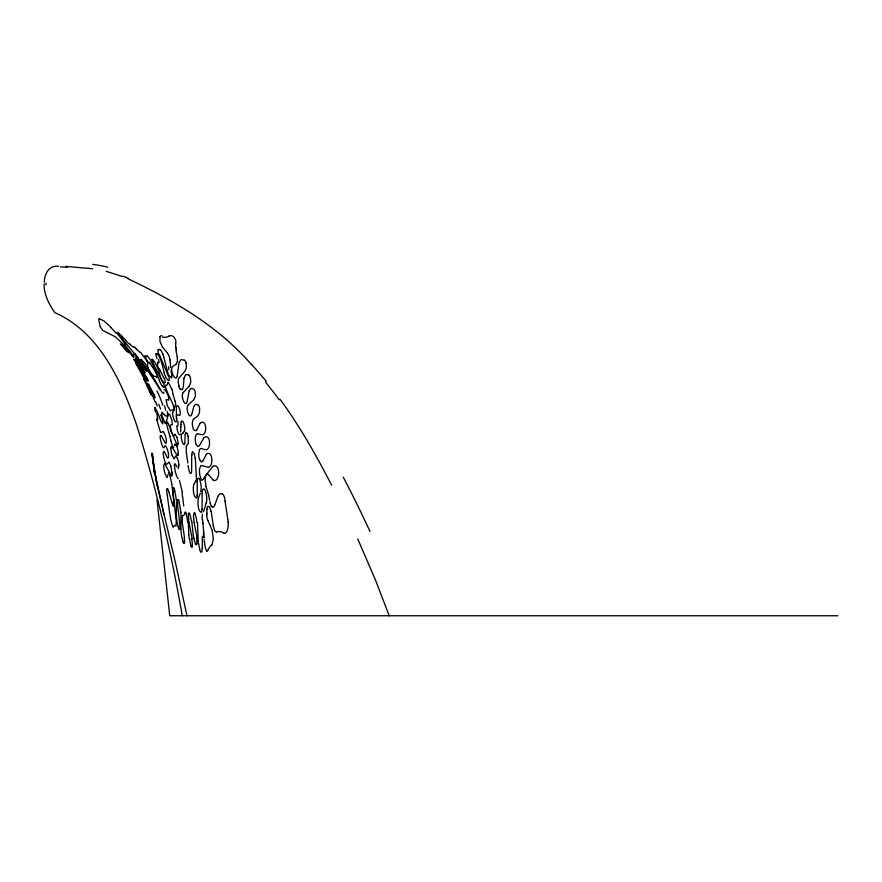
<?xml version="1.0" encoding="UTF-8"?>
<svg xmlns="http://www.w3.org/2000/svg" width="882" height="882" viewBox="0 0 882 882"><rect width="100%" height="100%" fill="white"/><g stroke="black" fill="none" stroke-linecap="round" stroke-linejoin="round"><path stroke-width="1.32" d="M195.462 460.823L196.223 474.582M191.714 455.531L191.736 454.858M197.215 494.604L197.215 482.741M176.367 406.503C178.043 402.093 181.692 413.713 179.774 415.4M180.909 528.439L180.997 513.037M197.215 482.355C197.16 480.933 197.447 476.578 199.409 478.805M202.066 508.33L202.121 493.92M176.819 425.907C176.753 428.123 178.329 436.855 180.391 434.253M176.499 501.384L176.334 514.691M170.27 362.215L170.579 367.585M176.488 419.005L176.389 407.098M178.186 443.734L177.679 445.421L176.477 443.668M191.626 470.371L191.714 455.895M202.055 508.815L202.022 509.719M202.375 548.163L202.375 547.038M185.11 434.914L184.889 442.996M197.215 495.023L197.182 495.794M202.121 493.479C202.11 491.902 202.353 487.327 204.602 489.411M174.438 465.288L175.209 471.705L176.907 476.919M181.042 422.456L180.986 424.451M202.309 536.752L202.364 546.586M191.615 470.823L191.603 471.12A5.656 3.252 75.8 0 1 191.14 473.391L190.457 473.491A3.076 1.753 75.9 0 1 189.564 472.046A13.021 6.957 75.8 0 1 188.406 467.129M180.975 424.584L180.92 426.105M185.121 434.517L185.804 432.334L187.149 433.404M180.898 426.601L180.865 427.351M44.133 283.795C43.681 294.345 49.061 304.081 54.739 312.581C99.214 332.183 121.154 380.517 136.236 423.856C155.916 486.655 171.009 550.919 182.254 615.757M180.832 427.847L180.744 429.567M181.053 422.037C183.048 417.429 185.771 429.06 184.437 430.89M183.379 386.316L184.007 378.235M180.711 430.052L180.667 430.78M175.816 342.745C176.654 339.636 173.137 334.587 169.983 335.634M183.346 386.768L182.331 389.811L180.402 389.083M180.634 431.265L180.578 431.971M177.183 375.975L179.112 362.469M184.867 443.536C183.5 447.913 180.149 437.141 181.582 434.286M176.389 421.585C175.055 424.121 172.144 415.323 172.64 412.6M177.15 376.405C175.672 382.601 169.553 370.275 172.409 366.68M175.772 343.186L175.65 345.579A47.11 37.044 17.2 0 0 175.827 347.276M44.287 282.053C44.585 274.026 48.764 265.008 58.41 266.298M184.04 377.937L185.606 374.641L188.539 374.85M187.193 401.387L189.068 391.255M206.862 509.146L206.939 508.649A6.461 5.27 66.2 0 1 207.623 506.5L209.277 506.522M187.138 401.762C185.474 407.936 180.424 396.569 182.993 392.854M167.756 383.185L167.624 383.769M163.942 392.038L163.809 392.766M147.658 364.079L147.801 363.373M147.614 364.31L147.426 365.148M206.322 502.486L206.168 503.137M191.923 413.923L193.654 406.944M175.209 405.169L174.217 408.895M184.779 513.115L183.897 515.342L182.795 515.816M191.846 414.308C189.531 420.383 185.176 408.432 188.042 405.025M168.539 414.43L165.794 422.919M189.145 390.935L190.986 388.289L193.742 389.039A6.251 5.457 33.2 0 1 195.231 391.961L195.374 396.316L193.687 399.954M192.375 546.631L191.835 547.424L190.953 546.201M168.043 474.428L167.404 476.787M179.2 362.094L181.207 359.448L184.338 360.209M158.506 349.967L159.091 349.272L160.193 349.812M203.621 511.593L206.057 503.49M200.82 491.825L201.217 487.04L200.446 481.528M193.764 406.569L195.661 404.143L198.274 405.136M196.895 543.841L196.62 544.503A1.158 0.661 77.9 0 1 195.87 544.558L195.572 544.172M174.812 444.539L174.504 445.432M214.877 504.725L218.086 496.081M188.483 513.589L188.638 513.225A1.191 0.595 77.1 0 1 189.288 513.17L189.696 513.765M198.373 498.076C197.568 501.88 197.667 512.001 201.559 512.332M214.734 505.121L214.712 505.177A6.174 5.413 64.5 0 1 213.775 506.874L213.378 507.084A1.29 1.125 65.4 0 1 212.297 507.029M200.269 493.347L198.527 497.735M208.009 549.982L208.527 548.825M172.299 424.463L172.023 420.615L170.105 415.4A2.227 0.827 69.7 0 0 168.594 413.934M159.918 336.737L160.017 341.764L162.663 347.343M205.704 475.497L212.871 466.38M175.364 456.534L174.79 457.824M203.191 460.547L206.145 454.539M196.873 429.633L199.894 423.603M218.229 495.739L220.169 493.578L222.606 494.196M173.478 526.786L173.754 526.267A11.687 3.296 78 0 1 175.551 525.694M199.453 445.465L203.907 437.748M196.697 430.041C193.103 433.514 190.777 422.169 193.555 419.193M188.329 443.414L188.175 436.303M193.742 484.427C192.783 488.121 193.18 497.448 196.774 498.043A7.74 4.829 74.7 0 0 197.105 495.827M202.97 461.021L201.339 462.036L199.806 459.754M195.793 481.076L193.952 484.119M178.572 378.632L178.109 381.752L179.002 386.195M172.85 412.137L173.302 411.255A37.739 14.366 74.8 0 0 173.622 410.615M174.757 434.418L173.71 436.061M199.31 445.741L197.833 446.579L196.289 444.363M166.125 399.667L167.282 405.577L170.281 410.792M206.333 454.219C212.551 449.302 213.951 466.126 208.439 467.228M203.147 479.257L206.972 474.02M186.3 445.994L186.245 452.014M200.082 423.272C206.311 417.892 207.832 434.231 202.221 434.793M174.978 444.109L176.72 446.248M184.217 431.243L183.445 432.301M188.098 443.789L187.568 444.517A27.055 13.362 85.7 0 1 187.348 444.826L186.521 445.752M178.814 378.268L184.492 371.719M204.062 437.505C210.677 432.974 211.437 449.588 205.804 449.886M163.622 393.372L162.112 392.38L159.499 388.014M165.055 446.016L163.931 447.45M183.236 392.534L188.924 386.415M170.281 425.256L171.009 431.298L173.335 436.336M173.754 447.45L172.497 446.027L171.031 441.187M168.694 462.411L166.919 464.23M184.812 371.41L186.378 367.761L186.135 363.13M167.139 477.526C164.857 475.652 162.354 464.538 164.714 463.689M189.255 386.096L190.81 382.149L190.391 377.65M182.695 433.161L181.979 433.845M175.672 455.895L177.447 458.453M188.296 404.761L193.29 400.285M176.036 525.937L176.246 521.317M213.025 466.225C221.029 462.785 219.927 483.457 213.201 480.161M168.771 399.866L168.396 396.316L166.025 391.2A2.051 0.783 59.2 0 0 164.228 389.69M174.162 459.059L172.321 455.531M197.766 416.05L199.486 412.787L199.608 408.19A6.505 5.755 42.6 0 0 198.34 405.092M212.022 545.01L213.323 538.737L212.077 530.214A10.738 8.886 67.2 0 0 211.9 529.696M182.32 515.738L182.331 523.004M152.046 359.393L153.766 364.85M165.629 385.214L165.629 387.65L167.337 392.225M171.45 377.694L169.311 375.886M193.786 418.994L197.447 416.293M176.047 364.299L177.436 361.245L177.216 356.714M173.831 410.516L173.997 408.002L172.663 403.526M172.707 366.46L175.816 364.453M174.956 434.12L176.951 437.252M157.393 377.573L157.062 375.048L154.659 370.363M162.751 431.772L160.976 432.29M192.607 451.86L194.503 454.186M171.803 424.771L170.788 425.102M156.246 353.671L157.228 354.013A3.484 1.896 41.1 0 1 158.087 354.906L158.639 355.689A19.36 11.168 39.9 0 1 160.535 359.536M200.964 465.476L199.508 468.937A19.426 14.674 70.1 0 0 200.126 476.313L200.545 477.68A4.377 3.44 70.4 0 0 201.504 479.687M169.741 335.7L168.848 335.954M216.465 532.32L214.635 530.578L213.246 525.518M165.331 445.763C167.9 447.924 170.005 459.18 167.459 457.99M197.414 433.724L196.091 434.606L195.418 437.119A13.858 10.551 66.7 0 0 196.091 444.407M837.9 615.757L169.741 615.757L156.963 499.598M168.484 399.932L166.544 399.634M169.035 462.124L170.865 466.049M65.654 266.397L92.687 268.745M163.402 447.869C162.145 446.733 158.341 434.054 161.152 435.521M201.107 448.42L199.608 449.401L198.891 452.422A15.248 12.094 67.7 0 0 199.597 459.809M207.766 467.107L201.537 465.553M165.232 423.68L161.671 414.749M201.14 434.594L197.822 433.823M107.417 332.801L115.509 336.902L124.108 345.049M107.064 332.723L102.72 330.386L100.195 326.671M179.377 415.389L177.425 414.705M99.798 318.975L104.407 321.136M106.204 271.314L122.73 276.628M204.789 449.611L201.449 448.541M166.422 464.505C164.791 463.348 161.285 449.203 164.493 451.926M127.923 278.745C173.247 300.211 217.7 325.778 251.006 364.09M163.159 431.673C165.54 433.922 167.789 443.811 165.518 443.392M134.13 347.023L134.979 347.662M223.675 532.96L223.3 532.739A8.114 7.078 53.3 0 0 217.115 531.89M156.842 377.32L156.731 377.253A9.834 3.021 52.2 0 0 154.24 376.272M178.23 468.562L178.87 465.178M212.297 507.018L211.493 506.18M134.174 356.824L133.601 356.427M140.47 352.194L147.283 361.388M123.017 345.049L120.261 343.914L126.578 351.102M147.492 356.35L146.478 355.744L146.258 356.372M165.143 415.455L163.887 414.286M160.491 432.235L156.853 420.108M136.71 349.283L135.409 348.07M118.629 333.253L117.108 332.227L125.068 342.271M130.183 344.366L129.985 344.178A4.465 1.025 45.7 0 0 129.467 343.704M162.189 412.644L163.743 414.143M119.07 333.661L120.911 335.436M206.697 550.853L206.046 549.905A18.279 12.249 74.2 0 1 204.613 541.857M135.343 357.761L141.793 366.438L145.122 373.009L144.042 372.006M121.661 336.174L125.751 340.287M132.432 355.391L128.188 350.022M139.885 367.022L138.661 365.699M125.288 342.514L141.032 361.785M212.871 479.797L208.78 474.968M140.161 367.331L146.401 377.198M124.373 345.358L126.435 347.828M177.348 455.63L178.164 455.454L178.186 452.642M127.229 349.118L128.662 350.871M133.204 354.498L133.91 355.347M162.938 347.673L167.337 352.976M117.802 334.124L118.254 334.686M146.169 381.189L144.604 379.172M118.464 334.94L125.652 344.619M141.164 361.962L141.66 362.612M133.579 359.128L134.086 359.779M167.624 353.329L167.734 353.484A15.501 10.672 32.5 0 1 169.818 359.823M134.296 360.054L136.401 362.877M152.564 375.048L151.969 374.255M136.908 359.139L143.413 368.059M185.661 512.42L186.323 513.688M130.514 353.296L133.513 357.364M150.116 392.733L150.767 393.615M135.53 360.132L137.702 363.086M147.956 383.494L148.826 384.695M178.175 478.694L177.525 477.79M163.148 381.465L163.534 381.972A1.389 0.595 56.2 0 0 164.68 382.821M145.773 367.893L156.864 384.398M279.947 399.16C299.825 426.182 316.307 455.498 331.665 485.254M145.618 367.684L145.254 367.155M138.551 364.255L141.627 368.643M136.997 364.784L135.894 363.56L144.273 378.698M143.788 368.588L146.445 371.102M148.981 384.916L153.964 394.53M151.131 394.111L152.873 396.668M142.465 369.856L141.815 368.919M162.343 385.776L163.049 386.713A1.466 0.573 58.9 0 0 164.019 387.341M149.962 363.351L154.416 369.988M149.907 392.446L143.909 379.095L147.085 384.001M149.786 363.086L149.29 362.348M177.194 455.421L172.166 447.339M145.144 363.803L141.032 359.117A3.881 0.959 51 0 0 141.318 360.418M179.498 480.447L182.1 491.274M173.148 505.706L173.368 505.981A2.084 0.617 81.1 0 0 173.908 505.529L173.986 504.802A9.559 2.966 80.6 0 0 173.864 501.461L173.71 500.193M145.321 364.057L159.333 387.705M177.017 466.876L175.529 464.538M138.805 367.496L139.444 368.489M139.687 368.874L144.946 377.154M157.04 384.673L159.896 389.646M145.155 377.485L147.878 381.178L147.823 380.385M166.687 378.532L167.437 379.646A1.312 0.673 53.1 0 0 168.627 380.55M173.853 488.055C172.233 486.666 172.916 490.833 172.993 492.068M165.254 442.973L161.362 435.928M153.887 365.071L162.641 381.884M170.976 475.189L164.967 464.175M195.418 513.842L194.933 513.081A1.268 0.728 75 0 0 194.095 512.806L193.456 516.268L194.117 522.453M147.25 384.32L151.671 393.008M151.737 362.293L152.134 363.075M159.973 370.109L163.192 376.669M159.763 369.701L159.355 368.841M167.503 392.545L172.486 403.14M167.238 457.549L164.68 452.312M151.836 393.361L154.626 397.958L154.78 397.363M152.233 363.285L159.399 380.01M162.729 382.093L163.049 382.788M163.357 377.033L163.688 377.783M160.259 356.89L167.745 374.398M357.739 538.946L375.908 581.051L389.194 615.757M160.138 356.637L159.245 354.366M211.669 529.178L208.339 521.394M155.519 401.729L156.147 403.228M160.998 415.378L160.767 414.838M168.363 424.022L176.389 443.459M161.097 415.609L161.439 416.469M159.752 380.87L159.488 380.241M162.872 354.189L163.721 356.725M160.634 359.558L161.296 361.444M208.196 521.042L207.931 520.303M160.811 420.846L162.652 423.966L162.927 421.839A8.655 2.536 73.2 0 0 161.384 416.569M157.349 411.872L154.901 407.363L155.122 409.954M157.349 366.758L157.602 367.463M157.492 412.214L160.711 420.571M167.834 374.618L168.418 376.371M157.216 406.007L156.312 403.68M206.19 487.107L208.196 493.6A76.844 64.188 65.8 0 1 208.758 495.452M167.734 372.303L167.183 370.451M157.724 367.827L159.851 374.574M206.002 486.555L205.903 486.258A13.439 11.223 66.3 0 1 205.771 485.806L205.528 484.813M167.789 428.939L169.432 434.451M167.624 428.409L166.444 423.162L166.974 421.673A4.41 1.378 72.5 0 1 168.054 423.514M199.564 549.288L200.104 550.809A2.999 1.896 76.6 0 0 201.019 552.264L201.647 552.066A9.581 6.108 76.4 0 0 202.11 548.174M182.916 541.603L182.618 540.589M171.67 388.267L172.001 389.458M156.357 356.593L156.974 358.798M168.958 492.079L168.826 491.649A8.236 1.973 80.7 0 0 167.569 488.628M179.366 502.255L179.222 501.781A5.755 2.128 79.1 0 0 178.296 499.433L177.425 499.653L177.536 504.173M164.361 373.185L164.195 372.568M174.746 400.208L173.644 396.261M169.079 492.487L171.968 502.497M174.934 490.987L174.79 490.502A6.505 2.073 79.7 0 0 173.853 488.033M172.089 502.927L172.21 503.335A7.596 2.26 81.5 0 0 173.137 505.805M161.395 361.807L164.118 372.259M174.834 400.527L175.088 401.519M156.235 356.185L156.125 355.755A6.593 3.396 40.6 0 1 156.037 353.528M227.832 519.509L225.064 501.219M205.771 492.123L205.914 492.652A19.459 15.876 67.2 0 1 206.465 502.542M210.258 503.126L209.96 501.781M173.291 394.927L172.089 389.855M163.82 357.111L167.084 370.076M177.117 356.317L175.926 350.099M169.961 436.502L170.943 440.768M155.21 410.317L155.342 410.88M227.964 520.038L228.306 521.935M208.659 495.475L209.707 500.403M155.364 410.946L155.673 412.346M157.216 485.254L175.739 563.951L186.973 615.757M164.008 514.934L153.964 468.562L157.095 485.254L151.847 453.172L154.515 473.81M211.14 511.163L211.316 512.155M171.527 373.483L170.998 370.561M194.194 522.861L196.454 534.305M189.123 523.147L191.78 536.752M186.356 452.587L187.833 462.973M189.035 522.684L188.539 519.476M100.074 326.086L98.652 319.516M171.593 373.781L171.792 375.181M193.709 538.152L193.235 534.889M196.598 535.065L196.995 537.965M191.934 537.612L192.155 538.946M167.337 495.464L169.664 513.17M167.304 495.243L167.194 494.526A8.622 2.029 81.1 0 1 166.72 489.554M191.67 520.634L191.89 522.21M157.657 361.984L157.9 364.079M188.219 467.008L188.031 465.431M182.398 523.39L184.239 535.771M211.415 512.795L213.19 525.132M173.578 499.256L171.88 484.45M170.149 359.911L170.281 361.587M202.816 522.155L203.003 523.61M189.211 538.527L189.145 538.009A23.406 11.003 79 0 1 188.957 536.19L188.88 535.098M184.371 536.73L184.459 537.491M202.783 521.912L202.573 519.696M203.014 523.699L204.051 536.962M176.676 417.947L176.918 420.681M177.569 504.449L179.818 524.062M154.13 468.706L152.321 453.315L154.471 472.906M198.428 543.499L198.207 540.699M173.026 492.365L176.146 520.325M191.967 522.905L193.191 534.481M156.709 418.553L156.82 419.678M195.33 458.265L195.451 460.492M206.884 514.934L206.752 513.291M188.23 522.662L188.34 524.14M179.884 524.768L179.961 529.123L179.156 529.575A7.155 2.503 81.1 0 1 178.12 526.565M171.825 483.788L169.454 473.656A4.542 1.257 80.3 0 0 169.168 473.182A2.811 0.772 80.9 0 0 168.385 473.116M167.393 411.519L167.459 414.297A6.946 2.249 73.1 0 1 165.673 416.017M197.436 522.409L197.513 523.478M196.289 475.255L196.366 476.622M172.001 472.256L172.1 474.02M182.453 496.555L182.122 491.759M204.227 541.757L204.117 539.608M225.053 501.009L224.844 499.102A9.57 8.787 57 0 0 222.782 494.063M175.716 347.828L175.683 347.265M188.362 524.437L188.869 534.679M197.546 524.029L198.185 540.192M180.975 511.858L180.997 512.64M204.062 537.314L204.073 537.921M180.909 528.924L180.931 529.74A19.316 7.188 80.5 0 0 182.695 540.512M183.754 506.059A87.494 36.757 78.8 0 1 182.684 496.643M174.393 465.244A2.194 0.794 79.5 0 1 175.397 464.097M177.525 458.386A12.91 5.535 78.2 0 1 178.947 465.2M172.21 455.707A10.926 3.782 79.2 0 1 170.81 448.299M170.965 448.056A2.536 0.838 78.7 0 1 172.045 446.92M176.775 446.193A11.786 5.171 76.8 0 1 178.241 452.664M169.487 434.429A54.827 25.391 76.8 0 1 170.028 436.48M176.819 437.362A10.507 4.631 75.2 0 1 178.065 443.657M161.847 414.805A2.955 0.728 72.6 0 1 161.803 412.225M164.647 405.819A26.471 10.474 66.2 0 1 165.64 410.328M156.941 390.958A45.864 22.689 61.9 0 1 162.806 405.411M145.155 367.066A13.087 2.679 53.5 0 1 141.175 360.308M170.634 410.67A12.524 4.961 63.8 0 1 173.004 410.02M167.481 383.736A6.24 2.811 58.7 0 1 166.036 385.379M167.845 382.876A1.885 0.915 53.4 0 1 168.605 382.468M168.782 383.295A9.934 5.049 53.9 0 1 171.02 388.036M173.5 396.15A60.34 16.835 67.3 0 1 173.148 394.805M175.286 401.575A7.839 4.234 59.8 0 1 175.573 404.629M174.272 408.994A45.191 17.397 74.2 0 1 173.82 410.24M176.676 415.113A1.532 0.728 66.2 0 1 177.061 414.584M176.411 416.866A5.832 2.756 66.9 0 1 176.499 414.904M177.977 421.331A24.487 12.767 66.1 0 1 177.767 425.973M183.467 432.643A32.722 14.796 85.8 0 1 182.806 433.36M187.05 433.47A7.376 4.377 69.8 0 1 187.998 436.292M191.923 454.914A6.637 4.156 72.7 0 1 192.485 451.716M194.327 454.23A14.862 10.341 70.8 0 1 195.109 458.232M196.3 476.622A8.644 5.733 73.1 0 1 196.102 480.866M199.354 478.838A7.519 5.38 70.5 0 1 200.313 481.539M201.912 509.752A9.493 6.417 73.7 0 1 201.537 512.31M204.58 489.422A7.365 5.832 67.3 0 1 205.638 492.134M202.309 519.674A16.383 11.764 70.7 0 1 202.441 514.162M207.821 550.335A1.918 1.367 74.4 0 1 206.752 551.25M208.736 548.957A10.893 8.666 60.8 0 1 211.437 545.142M207.689 520.358A20.418 16.262 68.9 0 1 206.73 514.912M206.972 513.313A22.767 17.916 68.9 0 1 207.027 509.201M209.266 506.533A11.598 9.592 65.3 0 1 210.831 511.163M223.83 533.158A2.106 1.929 61 0 0 226.123 532.32L226.861 531.46A16.912 15.468 60.2 0 0 227.997 521.968M211.371 506.246A10.606 9.195 64.6 0 1 210.225 503.214M205.881 484.736A16.251 13.506 66.5 0 1 205.671 475.486M206.961 473.855A2.128 1.819 61.9 0 1 208.505 474.692M202.992 479.521A1.654 1.301 71 0 1 201.482 479.951M188.627 374.773A5.854 5.016 25.4 0 1 190.347 377.65M180.171 389.183A7.475 4.972 50.3 0 1 178.881 386.173M184.415 360.154A6.88 5.821 16.1 0 1 186.091 363.13M176.356 350.121A56.955 43.769 24.2 0 1 176.091 347.872M168.958 336.351A11.885 10.661 48.7 0 1 162.321 337.078M160.171 336.781A1.985 1.345 23.6 0 1 161.803 335.711M168.87 369.801A79.512 48.345 44.9 0 1 168.561 366.78M171.869 375.214A8.555 5.105 47.2 0 1 171.659 377.849M169.013 375.886A15.148 7.762 50.4 0 1 167.536 372.325M160.436 349.735A12.116 7.706 35 0 1 162.773 354.167M158.573 354.145A15.567 8.897 36.8 0 1 157.966 349.691M168.749 376.438A12.205 6.99 47.3 0 1 169.245 380.241M166.477 378.543A15.115 6.88 52.8 0 1 164.273 373.174M158.528 359.437A49.601 25.38 42.1 0 1 159.047 362.656M158.584 368.61A13.638 6.262 47.2 0 1 157.239 364.156M164.008 377.816A11.885 6.009 50.5 0 1 165.243 382.534M162.762 381.619A11.62 4.564 55.3 0 1 159.885 375.335M156.952 366.614A14.487 6.725 46.9 0 0 153.479 360.495L153.148 360.021A1.499 0.628 46.7 0 0 152.002 359.316M163.269 382.821A10.242 4.719 54.1 0 1 164.482 387.099M161.979 385.996A11.179 3.892 57.8 0 1 159.311 380.627M147.592 356.284A13.285 5.733 46.2 0 1 151.55 362.226M148.209 362.193A13.528 4.774 46.8 0 1 145.023 355.446M153.997 376.504A1.896 0.595 56 0 1 152.652 375.037M151.693 374.42A13.142 3.374 54.9 0 1 147.437 366.791M148.033 367.21A4.046 1.103 53.2 0 1 147.393 365.611M147.096 361.322A4.443 1.4 50.6 0 1 147.79 363.064M140.194 352.425A8.247 2.613 47.4 0 1 136.633 349.393M133.954 347.243A5.325 1.455 47.1 0 1 130.712 344.95M129.213 343.925A10.661 2.558 46.1 0 1 125.553 340.342M121.01 335.259A47.463 10.661 45.3 0 1 121.771 336.009M141.396 362.723A14.818 4.212 51.6 0 1 145.387 369.04M145.938 369.371A6.45 1.753 53 0 1 146.599 371.267M134.604 353.318A29.911 8.423 52.8 0 1 138.452 358.136M132.774 355.115A14.277 1.985 52 0 1 124.737 344.013M110.878 327.564A20.529 3.208 45.3 0 1 116.259 333.385M104.638 321.754A13.34 3.197 43.8 0 1 110.823 327.244M98.762 319.041A4.454 1.312 36.5 0 1 99.534 318.722M125.068 348.103A34.552 6.648 49.5 0 1 126.567 349.967M132.962 355.358A12.657 1.753 56.5 0 1 132.256 354.641M136.015 359.128A10.529 0.882 45.9 0 1 136.798 359.845M144.152 372.546A10.463 2.007 57.2 0 1 142.377 370.142M137.713 362.976A47.496 8.401 56.2 0 1 138.562 364.156M136.666 362.899A54.21 3.771 54.6 0 1 134.196 359.547M128.629 351.025A34.211 9.459 56.3 0 1 130.459 353.428M124.439 347.111A12.569 3.076 54.9 0 1 126.633 349.448M123.028 345.744A27.54 12.8 68.4 0 1 123.767 346.361M126.81 351.003A40.098 19.029 38.4 0 1 128.463 352.734M134.318 353.627A22.237 8.048 40.8 0 1 139.224 362.425M138.849 366.151A19.029 3.341 60.8 0 1 136.545 363.362M146.666 377.264A8.831 2.271 57.8 0 1 148.176 380.704M136.71 364.167A11.819 1.169 59.1 0 1 138.695 367.077M150.392 389.039A20.826 1.047 55 0 1 151.34 390.351M154.085 394.563A5.976 1.621 64.5 0 1 154.945 397.562M150.921 393.967A23.571 2.293 62.1 0 1 151.285 394.475M153.214 398.002A9.647 1.775 67 0 1 155.177 401.994M160.579 409.005A36.118 2.249 69.1 0 1 158.716 404.21M156.742 413.03A23.472 7.398 71 0 1 157.702 419.766M170.744 466.214A12.546 3.859 80.3 0 1 171.858 472.201M172.21 474.097A2.8 0.893 80.6 0 1 171.152 475.773M166.786 489.675A3.285 0.783 80.6 0 1 167.58 488.782M172.387 525.485A13.693 3.043 81.5 0 1 169.917 514.184M173.104 527.127A2.855 0.728 82.5 0 1 172.563 526.223M174.68 491.34A14.266 4.653 79.9 0 1 176.235 500.127M176.323 515.375A8.456 2.745 80.6 0 0 176.334 515.716L176.345 515.838A16.074 5.193 80.7 0 0 178.164 526.444M179.024 502.586A16.802 6.35 79.2 0 1 180.645 511.67M182.949 541.57A4.873 1.985 81 0 0 183.765 543.544L184.581 543.047A13.473 5.612 80.4 0 0 184.184 537.502M184.922 512.552A1.786 0.805 78.3 0 1 185.65 512.122M186.025 513.908A17.607 8.059 77.9 0 1 187.69 522.464M191.118 546.079A18.798 8.864 79 0 1 189.597 538.593M191.747 539.001A17.431 9.052 78.6 0 1 192.232 546.531M188.693 519.465A12.734 6.141 78 0 1 188.395 513.511M189.553 513.886A14.597 7.299 76.8 0 1 191.229 520.556M195.606 544.15A13.098 7.067 77.5 0 1 194.04 538.185M196.653 537.965A14.366 8.335 77.1 0 1 196.774 543.764M195.087 514.019A17.706 10.198 75 0 1 196.796 522.221M199.762 549.221A21.973 12.965 76.5 0 1 198.682 543.533M203.378 537.149A90.659 58.675 74.9 0 1 203.621 531.879M343.263 477.162A1098.674 919.915 81.9 0 1 369.999 531.493M265.581 382.204A424.496 383.747 -87.5 0 1 279.219 399.811M251.105 363.99A432.599 395.93 -83.6 0 1 266.331 381.443M122.984 276.176A150.668 117.571 7.9 0 1 128.199 278.293M92.731 264.413A69.557 45.015 10.9 0 1 107.692 267.224M60.351 266.948A30.738 4.961 9.4 0 1 67.396 267.224M45.963 284.831A119.952 46.955 36.9 0 1 45.908 283.001"/></g></svg>
